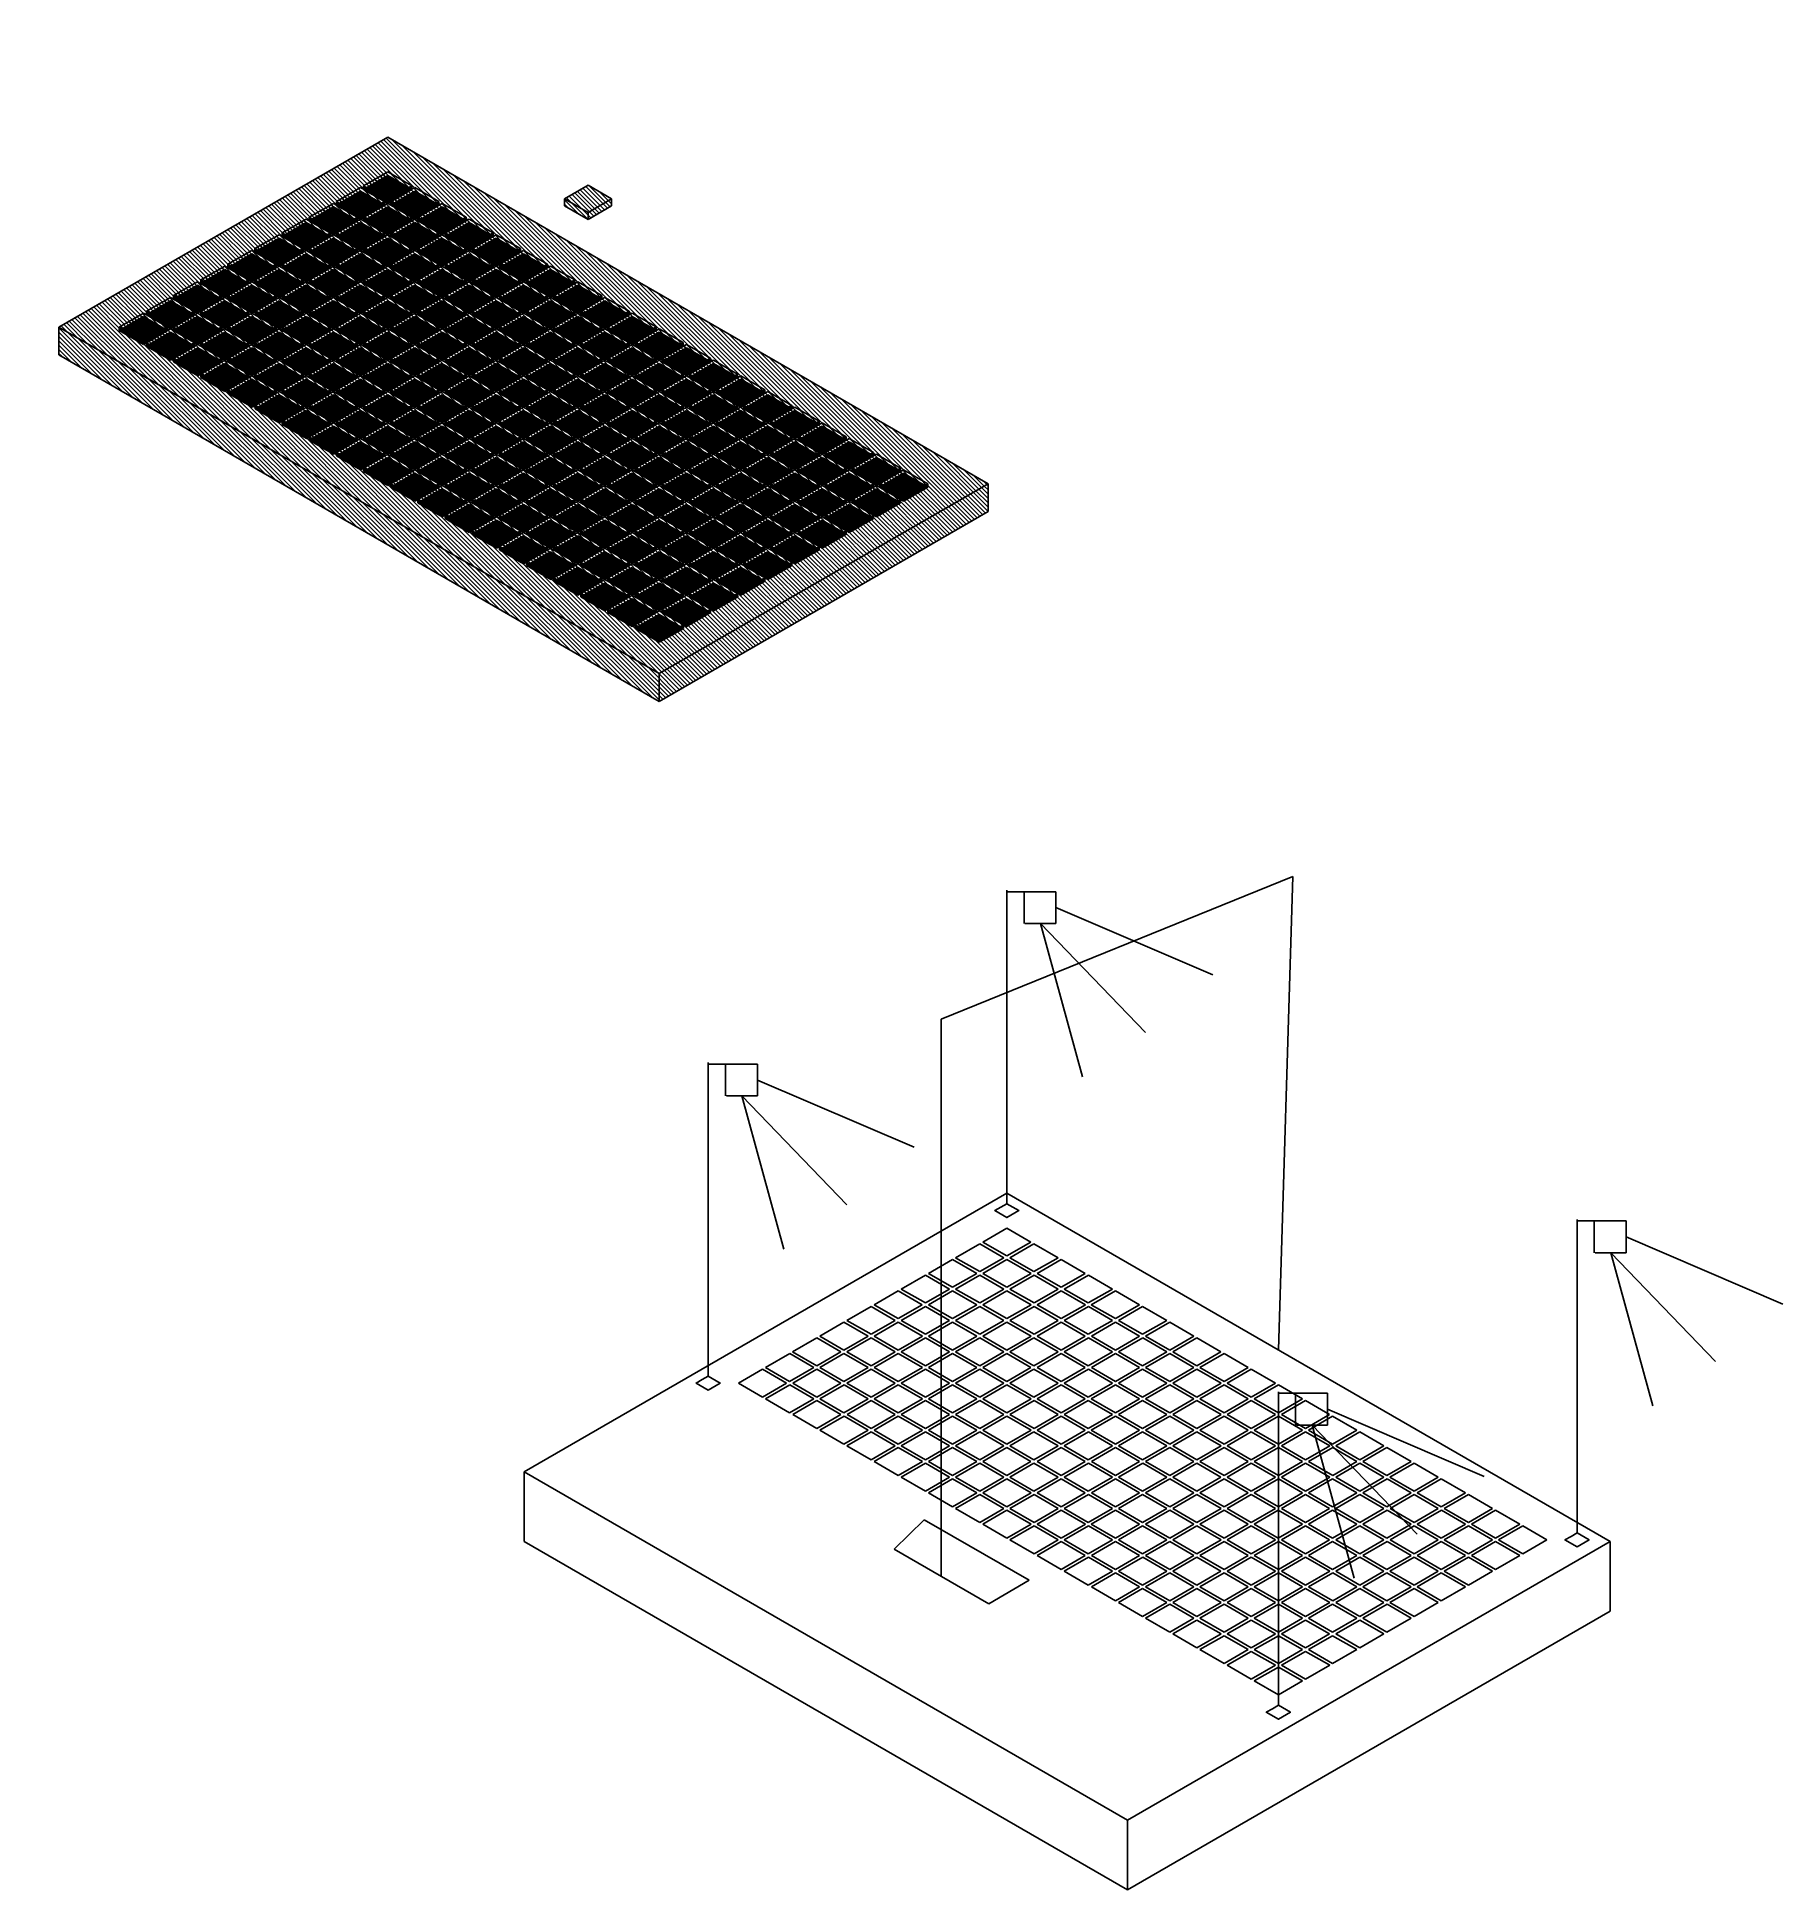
# Model space of a CAD drawing. Header units: inches. Extents: x 35 to 286, y -152 to 113.
import ezdxf

# ---------------------------------------------------------------- set-up
doc = ezdxf.new("R2010")
doc.units = ezdxf.units.IN
doc.header["$MEASUREMENT"] = 0

# ---------------------------------------------------------------- blocks, each defined once
blk = doc.blocks.new('*U4')
for p, q in [((-2, 3.46), (2, 3.46)), ((0, 0), (-2, 3.46)), ((2, 3.46), (4, 0)), ((4, 0), (0, 0))]:
    blk.add_line(p, q)
blk = doc.blocks.new('*U5')
at = {"color": 0, "linetype": 'ByBlock', "lineweight": -2, "transparency": 16777216, "rotation": 30}
for p in [(174.47, -61.46), (166.68, -65.96), (170.58, -63.71), (162.78, -68.21), (158.88, -70.46), (154.99, -72.71), (151.09, -74.96), (143.3, -79.46), (147.19, -77.21), (139.4, -81.71)]:
    blk.add_blockref('*U4', p, dxfattribs=at)
blk = doc.blocks.new('*U2')
at = {"rotation": 29.99999999999999}
blk.add_blockref('*U5', (-157.58, 1.06), dxfattribs=at)
blk = doc.blocks.new('*U3')
at = {"color": 0, "linetype": 'ByBlock', "lineweight": -2, "transparency": 16777216, "rotation": 329.9999999999999}
for p in [(135.93, -79.71), (139.83, -81.96), (143.73, -84.21), (147.63, -86.46), (151.52, -88.71), (155.42, -90.96), (159.32, -93.21), (163.21, -95.46), (167.11, -97.71), (171.01, -99.96), (174.91, -102.21), (178.8, -104.46), (182.7, -106.71), (186.6, -108.96), (190.49, -111.21), (194.39, -113.46), (198.29, -115.71), (202.19, -117.96), (206.08, -120.21), (209.98, -122.46)]:
    blk.add_blockref('*U2', p, dxfattribs=at)
blk = doc.blocks.new('*U29')
h = blk.add_hatch()
h.set_pattern_fill('ANSI31', color=256, angle=-30)
h.set_pattern_definition([(15, (-81.19277, -38.70546), (-0.03235238, 0.12074073), [])])
h.paths.add_polyline_path([(2, -3.46), (1.75, -3.9), (5.75, -3.9), (6, -3.46)])
h.paths.add_polyline_path([(1.5, -3.46), (1.75, -3.9), (2, -3.46), (0, 0), (-0.25, -0.43)])
h = blk.add_hatch()
h.set_pattern_fill('ANSI31', color=256, scale=3.5, angle=60)
h.set_pattern_definition([(105, (-76.69277, -38.70546), (-0.4225925, -0.1132333), [])])
h.paths.add_polyline_path([(4.25, -0.43), (4, 0), (0, 0), (0.25, -0.43), (3.75, -0.43), (5.5, -3.46), (6, -3.46)])
h = blk.add_hatch()
h.set_pattern_fill('ANSI31', color=256, angle=-30)
h.set_pattern_definition([(15, (-76.69277, -38.70546), (-0.03235238, 0.12074073), [])])
h.paths.add_polyline_path([(0.25, -0.43), (2, -3.46), (5.5, -3.46), (3.75, -0.43)])
for p, q in [((-0.25, -0.43), (0, 0)), ((0, 0), (2, -3.46)), ((0, 0), (4, 0)), ((4, 0), (6, -3.46)), ((1.75, -3.9), (-0.25, -0.43)), ((-0.25, -0.43), (3.75, -0.43)), ((3.75, -0.43), (5.75, -3.9)), ((2, -3.46), (1.75, -3.9)), ((1.75, -3.9), (5.75, -3.9)), ((6, -3.46), (2, -3.46)), ((5.75, -3.9), (6, -3.46))]:
    blk.add_line(p, q)
blk = doc.blocks.new('*U31')
at = {"color": 0, "linetype": 'ByBlock', "lineweight": -2, "transparency": 16777216, "rotation": 29.99999999999998}
for p in [(82.14, 92.12), (74.34, 87.62), (78.24, 89.87), (70.45, 85.37), (66.55, 83.12), (62.65, 80.87), (58.76, 78.62), (54.86, 76.37), (47.07, 71.87), (50.96, 74.12)]:
    blk.add_blockref('*U29', p, dxfattribs=at)
blk = doc.blocks.new('*U9')
at = {"rotation": 30}
blk.add_blockref('*U31', (-27.08, -124.31), dxfattribs=at)
blk = doc.blocks.new('*U10')
at = {"color": 0, "linetype": 'ByBlock', "lineweight": -2, "transparency": 16777216, "rotation": 330.0000000000001}
for p in [(85.6, 94.12), (89.5, 91.87), (93.4, 89.62), (97.29, 87.37), (101.19, 85.12), (105.09, 82.87), (108.99, 80.62), (112.88, 78.37), (116.78, 76.12), (120.68, 73.87), (124.57, 71.62), (128.47, 69.37), (132.37, 67.12), (136.27, 64.87), (140.16, 62.62), (144.06, 60.37), (147.96, 58.12), (151.85, 55.87), (155.75, 53.62), (159.65, 51.37)]:
    blk.add_blockref('*U9', p, dxfattribs=at)

msp = doc.modelspace()

# ---------------------------------------------------------------- hatches: boundary and pattern name
h = msp.add_hatch()
h.set_pattern_fill('ANSI31', color=256, scale=3.5, angle=90)
h.paths.add_polyline_path([(38.4, 71.87), (124.57, 22.12), (171.77, 49.37), (85.6, 99.12)])
h.paths.add_polyline_path([(47.07, 71.87), (50.53, 73.87), (50.96, 73.62), (50.96, 74.12), (54.43, 76.12), (54.86, 75.87), (54.86, 76.37), (58.32, 78.37), (58.76, 78.12), (58.76, 78.62), (62.22, 80.62), (62.65, 80.37), (62.65, 80.87), (66.12, 82.87), (66.55, 82.62), (66.55, 83.12), (70.01, 85.12), (70.45, 84.87), (70.45, 85.37), (73.91, 87.37), (74.34, 87.12), (74.34, 87.62), (77.81, 89.62), (78.24, 89.37), (78.24, 89.87), (81.71, 91.87), (82.14, 91.62), (82.14, 92.12), (85.6, 94.12), (89.07, 92.12), (89.07, 91.62), (89.5, 91.87), (92.96, 89.87), (92.96, 89.37), (93.4, 89.62), (96.86, 87.62), (96.86, 87.12), (97.29, 87.37), (100.76, 85.37), (100.76, 84.87), (101.19, 85.12), (104.66, 83.12), (104.66, 82.62), (105.09, 82.87), (108.55, 80.87), (108.55, 80.37), (108.99, 80.62), (112.45, 78.62), (112.45, 78.12), (112.88, 78.37), (116.35, 76.37), (116.35, 75.87), (116.78, 76.12), (120.24, 74.12), (120.24, 73.62), (120.68, 73.87), (124.14, 71.87), (124.14, 71.37), (124.57, 71.62), (128.04, 69.62), (128.04, 69.12), (128.47, 69.37), (131.94, 67.37), (131.94, 66.87), (132.37, 67.12), (135.83, 65.12), (135.83, 64.62), (136.27, 64.87), (139.73, 62.87), (139.73, 62.37), (140.16, 62.62), (143.63, 60.62), (143.63, 60.12), (144.06, 60.37), (147.52, 58.37), (147.52, 57.87), (147.96, 58.12), (151.42, 56.12), (151.42, 55.62), (151.85, 55.87), (155.32, 53.87), (155.32, 53.37), (155.75, 53.62), (159.22, 51.62), (159.22, 51.12), (159.65, 51.37), (163.11, 49.37), (163.11, 48.87), (159.65, 46.87), (159.22, 47.12), (159.22, 46.62), (155.75, 44.62), (155.32, 44.87), (155.32, 44.37), (151.85, 42.37), (151.42, 42.62), (151.42, 42.12), (147.96, 40.12), (147.52, 40.37), (147.52, 39.87), (144.06, 37.87), (143.63, 38.12), (143.63, 37.62), (140.16, 35.62), (139.73, 35.87), (139.73, 35.37), (136.27, 33.37), (135.83, 33.62), (135.83, 33.12), (132.37, 31.12), (131.94, 31.37), (131.94, 30.87), (128.47, 28.87), (128.04, 29.12), (128.04, 28.62), (124.57, 26.62), (121.11, 28.62), (121.11, 29.12), (120.68, 28.87), (117.21, 30.87), (117.21, 31.37), (116.78, 31.12), (113.32, 33.12), (113.32, 33.62), (112.88, 33.37), (109.42, 35.37), (109.42, 35.87), (108.99, 35.62), (105.52, 37.62), (105.52, 38.12), (105.09, 37.87), (101.62, 39.87), (101.62, 40.37), (101.19, 40.12), (97.73, 42.12), (97.73, 42.62), (97.29, 42.37), (93.83, 44.37), (93.83, 44.87), (93.4, 44.62), (89.93, 46.62), (89.93, 47.12), (89.5, 46.87), (86.04, 48.87), (86.04, 49.37), (85.6, 49.12), (82.14, 51.12), (82.14, 51.62), (81.71, 51.37), (78.24, 53.37), (78.24, 53.87), (77.81, 53.62), (74.34, 55.62), (74.34, 56.12), (73.91, 55.87), (70.45, 57.87), (70.45, 58.37), (70.01, 58.12), (66.55, 60.12), (66.55, 60.62), (66.12, 60.37), (62.65, 62.37), (62.65, 62.87), (62.22, 62.62), (58.76, 64.62), (58.76, 65.12), (58.32, 64.87), (54.86, 66.87), (54.86, 67.37), (54.43, 67.12), (50.96, 69.12), (50.96, 69.62), (50.53, 69.37), (47.07, 71.37)], flags=16)
h.paths.add_polyline_path([(47.5, 71.62), (50.53, 73.37), (53.56, 71.62), (53.99, 71.87), (50.96, 73.62), (54.43, 75.62), (57.46, 73.87), (57.89, 74.12), (54.86, 75.87), (58.32, 77.87), (61.35, 76.12), (61.79, 76.37), (58.76, 78.12), (62.22, 80.12), (65.25, 78.37), (65.68, 78.62), (62.65, 80.37), (66.12, 82.37), (69.15, 80.62), (69.58, 80.87), (66.55, 82.62), (70.01, 84.62), (73.05, 82.87), (73.48, 83.12), (70.45, 84.87), (73.91, 86.87), (76.94, 85.12), (77.38, 85.37), (74.34, 87.12), (77.81, 89.12), (80.84, 87.37), (81.27, 87.62), (78.24, 89.37), (81.71, 91.37), (84.74, 89.62), (85.17, 89.87), (82.14, 91.62), (85.6, 93.62), (89.07, 91.62), (86.04, 89.87), (86.47, 89.62), (89.5, 91.37), (92.96, 89.37), (89.93, 87.62), (90.37, 87.37), (93.4, 89.12), (96.86, 87.12), (93.83, 85.37), (94.26, 85.12), (97.29, 86.87), (100.76, 84.87), (97.73, 83.12), (98.16, 82.87), (101.19, 84.62), (104.66, 82.62), (101.62, 80.87), (102.06, 80.62), (105.09, 82.37), (108.55, 80.37), (105.52, 78.62), (105.95, 78.37), (108.99, 80.12), (112.45, 78.12), (109.42, 76.37), (109.85, 76.12), (112.88, 77.87), (116.35, 75.87), (113.32, 74.12), (113.75, 73.87), (116.78, 75.62), (120.24, 73.62), (117.21, 71.87), (117.65, 71.62), (120.68, 73.37), (124.14, 71.37), (121.11, 69.62), (121.54, 69.37), (124.57, 71.12), (128.04, 69.12), (125.01, 67.37), (125.44, 67.12), (128.47, 68.87), (131.94, 66.87), (128.9, 65.12), (129.34, 64.87), (132.37, 66.62), (135.83, 64.62), (132.8, 62.87), (133.23, 62.62), (136.27, 64.37), (139.73, 62.37), (136.7, 60.62), (137.13, 60.37), (140.16, 62.12), (143.63, 60.12), (140.6, 58.37), (141.03, 58.12), (144.06, 59.87), (147.52, 57.87), (144.49, 56.12), (144.93, 55.87), (147.96, 57.62), (151.42, 55.62), (148.39, 53.87), (148.82, 53.62), (151.85, 55.37), (155.32, 53.37), (152.29, 51.62), (152.72, 51.37), (155.75, 53.12), (159.22, 51.12), (156.18, 49.37), (156.62, 49.12), (159.65, 50.87), (162.68, 49.12), (159.65, 47.37), (156.62, 49.12), (156.18, 48.87), (159.22, 47.12), (155.75, 45.12), (152.72, 46.87), (152.29, 46.62), (155.32, 44.87), (151.85, 42.87), (148.82, 44.62), (148.39, 44.37), (151.42, 42.62), (147.96, 40.62), (144.93, 42.37), (144.49, 42.12), (147.52, 40.37), (144.06, 38.37), (141.03, 40.12), (140.6, 39.87), (143.63, 38.12), (140.16, 36.12), (137.13, 37.87), (136.7, 37.62), (139.73, 35.87), (136.27, 33.87), (133.23, 35.62), (132.8, 35.37), (135.83, 33.62), (132.37, 31.62), (129.34, 33.37), (128.9, 33.12), (131.94, 31.37), (128.47, 29.37), (125.44, 31.12), (125.01, 30.87), (128.04, 29.12), (124.57, 27.12), (121.11, 29.12), (124.14, 30.87), (123.71, 31.12), (120.68, 29.37), (117.21, 31.37), (120.24, 33.12), (119.81, 33.37), (116.78, 31.62), (113.32, 33.62), (116.35, 35.37), (115.91, 35.62), (112.88, 33.87), (109.42, 35.87), (112.45, 37.62), (112.02, 37.87), (108.99, 36.12), (105.52, 38.12), (108.55, 39.87), (108.12, 40.12), (105.09, 38.37), (101.62, 40.37), (104.66, 42.12), (104.22, 42.37), (101.19, 40.62), (97.73, 42.62), (100.76, 44.37), (100.33, 44.62), (97.29, 42.87), (93.83, 44.87), (96.86, 46.62), (96.43, 46.87), (93.4, 45.12), (89.93, 47.12), (92.96, 48.87), (92.53, 49.12), (89.5, 47.37), (86.04, 49.37), (89.07, 51.12), (88.63, 51.37), (85.6, 49.62), (82.14, 51.62), (85.17, 53.37), (84.74, 53.62), (81.71, 51.87), (78.24, 53.87), (81.27, 55.62), (80.84, 55.87), (77.81, 54.12), (74.34, 56.12), (77.38, 57.87), (76.94, 58.12), (73.91, 56.37), (70.45, 58.37), (73.48, 60.12), (73.05, 60.37), (70.01, 58.62), (66.55, 60.62), (69.58, 62.37), (69.15, 62.62), (66.12, 60.87), (62.65, 62.87), (65.68, 64.62), (65.25, 64.87), (62.22, 63.12), (58.76, 65.12), (61.79, 66.87), (61.35, 67.12), (58.32, 65.37), (54.86, 67.37), (57.89, 69.12), (57.46, 69.37), (54.43, 67.62), (50.96, 69.62), (53.99, 71.37), (53.56, 71.62), (50.53, 69.87)], flags=0)
h.paths.add_polyline_path([(54.43, 71.62), (57.89, 73.62), (58.32, 73.87), (61.79, 75.87), (62.22, 76.12), (65.68, 78.12), (66.12, 78.37), (69.58, 80.37), (70.01, 80.62), (73.48, 82.62), (73.91, 82.87), (77.38, 84.87), (77.81, 85.12), (81.27, 87.12), (81.71, 87.37), (85.17, 89.37), (85.6, 89.62), (89.07, 87.62), (89.5, 87.37), (92.96, 85.37), (93.4, 85.12), (96.86, 83.12), (97.29, 82.87), (100.76, 80.87), (101.19, 80.62), (104.66, 78.62), (105.09, 78.37), (108.55, 76.37), (108.99, 76.12), (112.45, 74.12), (112.88, 73.87), (116.35, 71.87), (116.78, 71.62), (120.24, 69.62), (120.68, 69.37), (124.14, 67.37), (124.57, 67.12), (128.04, 65.12), (128.47, 64.87), (131.94, 62.87), (132.37, 62.62), (135.83, 60.62), (136.27, 60.37), (139.73, 58.37), (140.16, 58.12), (143.63, 56.12), (144.06, 55.87), (147.52, 53.87), (147.96, 53.62), (151.42, 51.62), (151.85, 51.37), (155.32, 49.37), (155.75, 49.12), (152.29, 47.12), (151.85, 46.87), (148.39, 44.87), (147.96, 44.62), (144.49, 42.62), (144.06, 42.37), (140.6, 40.37), (140.16, 40.12), (136.7, 38.12), (136.27, 37.87), (132.8, 35.87), (132.37, 35.62), (128.9, 33.62), (128.47, 33.37), (125.01, 31.37), (124.57, 31.12), (121.11, 33.12), (120.68, 33.37), (117.21, 35.37), (116.78, 35.62), (113.32, 37.62), (112.88, 37.87), (109.42, 39.87), (108.99, 40.12), (105.52, 42.12), (105.09, 42.37), (101.62, 44.37), (101.19, 44.62), (97.73, 46.62), (97.29, 46.87), (93.83, 48.87), (93.4, 49.12), (89.93, 51.12), (89.5, 51.37), (86.04, 53.37), (85.6, 53.62), (82.14, 55.62), (81.71, 55.87), (78.24, 57.87), (77.81, 58.12), (74.34, 60.12), (73.91, 60.37), (70.45, 62.37), (70.01, 62.62), (66.55, 64.62), (66.12, 64.87), (62.65, 66.87), (62.22, 67.12), (58.76, 69.12), (58.32, 69.37), (54.86, 71.37)], flags=0)
h.paths.add_polyline_path([(54.86, 71.87), (55.29, 71.62), (58.32, 73.37), (61.35, 71.62), (61.79, 71.87), (58.76, 73.62), (58.76, 74.12), (59.19, 73.87), (62.22, 75.62), (65.25, 73.87), (65.68, 74.12), (62.65, 75.87), (62.65, 76.37), (63.09, 76.12), (66.12, 77.87), (69.15, 76.12), (69.58, 76.37), (66.55, 78.12), (66.55, 78.62), (66.98, 78.37), (70.01, 80.12), (73.05, 78.37), (73.48, 78.62), (70.45, 80.37), (70.45, 80.87), (70.88, 80.62), (73.91, 82.37), (76.94, 80.62), (77.38, 80.87), (74.34, 82.62), (74.34, 83.12), (74.78, 82.87), (77.81, 84.62), (80.84, 82.87), (81.27, 83.12), (78.24, 84.87), (78.24, 85.37), (78.68, 85.12), (81.71, 86.87), (84.74, 85.12), (85.17, 85.37), (82.14, 87.12), (82.14, 87.62), (82.57, 87.37), (85.6, 89.12), (88.63, 87.37), (89.07, 87.62), (89.07, 87.12), (86.04, 85.37), (86.47, 85.12), (89.5, 86.87), (92.53, 85.12), (92.96, 85.37), (92.96, 84.87), (89.93, 83.12), (90.37, 82.87), (93.4, 84.62), (96.43, 82.87), (96.86, 83.12), (96.86, 82.62), (93.83, 80.87), (94.26, 80.62), (97.29, 82.37), (100.33, 80.62), (100.76, 80.87), (100.76, 80.37), (97.73, 78.62), (98.16, 78.37), (101.19, 80.12), (104.22, 78.37), (104.66, 78.62), (104.66, 78.12), (101.62, 76.37), (102.06, 76.12), (105.09, 77.87), (108.12, 76.12), (108.55, 76.37), (108.55, 75.87), (105.52, 74.12), (105.95, 73.87), (108.99, 75.62), (112.02, 73.87), (112.45, 74.12), (112.45, 73.62), (109.42, 71.87), (109.85, 71.62), (112.88, 73.37), (115.91, 71.62), (116.35, 71.87), (116.35, 71.37), (113.32, 69.62), (113.75, 69.37), (116.78, 71.12), (119.81, 69.37), (120.24, 69.62), (120.24, 69.12), (117.21, 67.37), (117.65, 67.12), (120.68, 68.87), (123.71, 67.12), (124.14, 67.37), (124.14, 66.87), (121.11, 65.12), (121.54, 64.87), (124.57, 66.62), (127.61, 64.87), (128.04, 65.12), (128.04, 64.62), (125.01, 62.87), (125.44, 62.62), (128.47, 64.37), (131.5, 62.62), (131.94, 62.87), (131.94, 62.37), (128.9, 60.62), (129.34, 60.37), (132.37, 62.12), (135.4, 60.37), (135.83, 60.62), (135.83, 60.12), (132.8, 58.37), (133.23, 58.12), (136.27, 59.87), (139.3, 58.12), (139.73, 58.37), (139.73, 57.87), (136.7, 56.12), (137.13, 55.87), (140.16, 57.62), (143.19, 55.87), (143.63, 56.12), (143.63, 55.62), (140.6, 53.87), (141.03, 53.62), (144.06, 55.37), (147.09, 53.62), (147.52, 53.87), (147.52, 53.37), (144.49, 51.62), (144.93, 51.37), (147.96, 53.12), (150.99, 51.37), (151.42, 51.62), (151.42, 51.12), (148.39, 49.37), (148.82, 49.12), (151.85, 50.87), (154.89, 49.12), (155.32, 49.37), (155.32, 48.87), (154.89, 49.12), (151.85, 47.37), (151.85, 46.87), (151.42, 47.12), (151.42, 46.62), (150.99, 46.87), (147.96, 45.12), (147.96, 44.62), (147.52, 44.87), (147.52, 44.37), (147.09, 44.62), (144.06, 42.87), (144.06, 42.37), (143.63, 42.62), (143.63, 42.12), (143.19, 42.37), (140.16, 40.62), (140.16, 40.12), (139.73, 40.37), (139.73, 39.87), (139.3, 40.12), (136.27, 38.37), (136.27, 37.87), (135.83, 38.12), (135.83, 37.62), (135.4, 37.87), (132.37, 36.12), (132.37, 35.62), (131.94, 35.87), (131.94, 35.37), (131.5, 35.62), (128.47, 33.87), (128.47, 33.37), (128.04, 33.62), (128.04, 33.12), (127.61, 33.37), (124.57, 31.62), (121.54, 33.37), (121.11, 33.12), (121.11, 33.62), (120.68, 33.37), (120.68, 33.87), (117.65, 35.62), (117.21, 35.37), (117.21, 35.87), (116.78, 35.62), (116.78, 36.12), (113.75, 37.87), (113.32, 37.62), (113.32, 38.12), (112.88, 37.87), (112.88, 38.37), (109.85, 40.12), (109.42, 39.87), (109.42, 40.37), (108.99, 40.12), (108.99, 40.62), (105.95, 42.37), (105.52, 42.12), (105.52, 42.62), (105.09, 42.37), (105.09, 42.87), (102.06, 44.62), (101.62, 44.37), (101.62, 44.87), (101.19, 44.62), (101.19, 45.12), (98.16, 46.87), (97.73, 46.62), (97.73, 47.12), (97.29, 46.87), (97.29, 47.37), (94.26, 49.12), (93.83, 48.87), (93.83, 49.37), (93.4, 49.12), (93.4, 49.62), (90.37, 51.37), (89.93, 51.12), (89.93, 51.62), (89.5, 51.37), (89.5, 51.87), (86.47, 53.62), (86.04, 53.37), (86.04, 53.87), (85.6, 53.62), (85.6, 54.12), (82.57, 55.87), (82.14, 55.62), (82.14, 56.12), (81.71, 55.87), (81.71, 56.37), (78.68, 58.12), (78.24, 57.87), (78.24, 58.37), (77.81, 58.12), (77.81, 58.62), (74.78, 60.37), (74.34, 60.12), (74.34, 60.62), (73.91, 60.37), (73.91, 60.87), (70.88, 62.62), (70.45, 62.37), (70.45, 62.87), (70.01, 62.62), (70.01, 63.12), (66.98, 64.87), (66.55, 64.62), (66.55, 65.12), (66.12, 64.87), (66.12, 65.37), (63.09, 67.12), (62.65, 66.87), (62.65, 67.37), (62.22, 67.12), (62.22, 67.62), (59.19, 69.37), (58.76, 69.12), (58.76, 69.62), (58.32, 69.37), (58.32, 69.87), (55.29, 71.62), (54.86, 71.37)], flags=0)
h.paths.add_polyline_path([(62.22, 71.62), (65.68, 73.62), (65.68, 74.12), (66.12, 73.87), (69.58, 75.87), (69.58, 76.37), (70.01, 76.12), (73.48, 78.12), (73.48, 78.62), (73.91, 78.37), (77.38, 80.37), (77.38, 80.87), (77.81, 80.62), (81.27, 82.62), (81.27, 83.12), (81.71, 82.87), (85.17, 84.87), (85.17, 85.37), (85.6, 85.12), (89.07, 83.12), (89.5, 82.87), (92.96, 80.87), (93.4, 80.62), (96.86, 78.62), (97.29, 78.37), (100.76, 76.37), (101.19, 76.12), (104.66, 74.12), (105.09, 73.87), (108.55, 71.87), (108.99, 71.62), (112.45, 69.62), (112.88, 69.37), (116.35, 67.37), (116.78, 67.12), (120.24, 65.12), (120.68, 64.87), (124.14, 62.87), (124.57, 62.62), (128.04, 60.62), (128.47, 60.37), (131.94, 58.37), (132.37, 58.12), (135.83, 56.12), (136.27, 55.87), (139.73, 53.87), (140.16, 53.62), (143.63, 51.62), (144.06, 51.37), (147.52, 49.37), (147.96, 49.12), (144.49, 47.12), (144.93, 46.87), (144.49, 46.62), (144.06, 46.87), (140.6, 44.87), (141.03, 44.62), (140.6, 44.37), (140.16, 44.62), (136.7, 42.62), (137.13, 42.37), (136.7, 42.12), (136.27, 42.37), (132.8, 40.37), (133.23, 40.12), (132.8, 39.87), (132.37, 40.12), (128.9, 38.12), (129.34, 37.87), (128.9, 37.62), (128.47, 37.87), (125.01, 35.87), (125.44, 35.62), (125.01, 35.37), (124.57, 35.62), (124.14, 35.37), (123.71, 35.62), (124.14, 35.87), (121.11, 37.62), (120.68, 37.87), (120.24, 37.62), (119.81, 37.87), (120.24, 38.12), (117.21, 39.87), (116.78, 40.12), (116.35, 39.87), (115.91, 40.12), (116.35, 40.37), (113.32, 42.12), (112.88, 42.37), (112.45, 42.12), (112.02, 42.37), (112.45, 42.62), (109.42, 44.37), (108.99, 44.62), (108.55, 44.37), (108.12, 44.62), (108.55, 44.87), (105.52, 46.62), (105.09, 46.87), (104.66, 46.62), (104.22, 46.87), (104.66, 47.12), (101.62, 48.87), (101.19, 49.12), (100.76, 48.87), (100.33, 49.12), (100.76, 49.37), (97.73, 51.12), (97.29, 51.37), (96.86, 51.12), (96.43, 51.37), (96.86, 51.62), (93.83, 53.37), (93.4, 53.62), (92.96, 53.37), (92.53, 53.62), (92.96, 53.87), (89.93, 55.62), (89.5, 55.87), (89.07, 55.62), (88.63, 55.87), (89.07, 56.12), (86.04, 57.87), (85.6, 58.12), (85.17, 57.87), (84.74, 58.12), (85.17, 58.37), (82.14, 60.12), (81.71, 60.37), (81.27, 60.12), (80.84, 60.37), (81.27, 60.62), (78.24, 62.37), (77.81, 62.62), (77.38, 62.37), (76.94, 62.62), (77.38, 62.87), (74.34, 64.62), (73.91, 64.87), (73.48, 64.62), (73.05, 64.87), (73.48, 65.12), (70.45, 66.87), (70.01, 67.12), (69.58, 66.87), (69.15, 67.12), (69.58, 67.37), (66.55, 69.12), (66.12, 69.37), (65.68, 69.12), (65.25, 69.37), (65.68, 69.62), (62.65, 71.37)], flags=0)
h.paths.add_polyline_path([(62.65, 71.87), (66.12, 73.87), (66.55, 73.62), (66.55, 74.12), (70.01, 76.12), (70.45, 75.87), (70.45, 76.37), (73.91, 78.37), (74.34, 78.12), (74.34, 78.62), (77.81, 80.62), (78.24, 80.37), (78.24, 80.87), (81.71, 82.87), (82.14, 82.62), (82.14, 83.12), (82.57, 82.87), (85.6, 84.62), (88.63, 82.87), (89.07, 83.12), (89.07, 82.62), (86.04, 80.87), (86.47, 80.62), (89.5, 82.37), (92.53, 80.62), (92.96, 80.87), (92.96, 80.37), (89.93, 78.62), (90.37, 78.37), (93.4, 80.12), (96.43, 78.37), (96.86, 78.62), (96.86, 78.12), (93.83, 76.37), (94.26, 76.12), (97.29, 77.87), (100.33, 76.12), (100.76, 76.37), (100.76, 75.87), (97.73, 74.12), (98.16, 73.87), (101.19, 75.62), (104.22, 73.87), (104.66, 74.12), (104.66, 73.62), (101.62, 71.87), (102.06, 71.62), (105.09, 73.37), (108.12, 71.62), (108.55, 71.87), (108.55, 71.37), (105.52, 69.62), (105.95, 69.37), (108.99, 71.12), (112.02, 69.37), (112.45, 69.62), (112.45, 69.12), (109.42, 67.37), (109.85, 67.12), (112.88, 68.87), (115.91, 67.12), (116.35, 67.37), (116.35, 66.87), (113.32, 65.12), (113.75, 64.87), (116.78, 66.62), (119.81, 64.87), (120.24, 65.12), (120.24, 64.62), (117.21, 62.87), (117.65, 62.62), (120.68, 64.37), (123.71, 62.62), (124.14, 62.87), (124.14, 62.37), (121.11, 60.62), (121.54, 60.37), (124.57, 62.12), (127.61, 60.37), (128.04, 60.62), (128.04, 60.12), (125.01, 58.37), (125.44, 58.12), (128.47, 59.87), (131.5, 58.12), (131.94, 58.37), (131.94, 57.87), (128.9, 56.12), (129.34, 55.87), (132.37, 57.62), (135.4, 55.87), (135.83, 56.12), (135.83, 55.62), (132.8, 53.87), (133.23, 53.62), (136.27, 55.37), (139.3, 53.62), (139.73, 53.87), (139.73, 53.37), (136.7, 51.62), (137.13, 51.37), (140.16, 53.12), (143.19, 51.37), (143.63, 51.62), (143.63, 51.12), (140.6, 49.37), (141.03, 49.12), (144.06, 50.87), (147.09, 49.12), (147.52, 49.37), (147.52, 48.87), (144.06, 46.87), (143.63, 47.12), (143.63, 46.62), (140.16, 44.62), (139.73, 44.87), (139.73, 44.37), (136.27, 42.37), (135.83, 42.62), (135.83, 42.12), (132.37, 40.12), (131.94, 40.37), (131.94, 39.87), (128.47, 37.87), (128.04, 38.12), (128.04, 37.62), (124.57, 35.62), (124.57, 36.12), (121.54, 37.87), (121.11, 37.62), (121.11, 38.12), (120.68, 37.87), (120.68, 38.37), (117.65, 40.12), (117.21, 39.87), (117.21, 40.37), (116.78, 40.12), (116.78, 40.62), (113.75, 42.37), (113.32, 42.12), (113.32, 42.62), (112.88, 42.37), (112.88, 42.87), (109.85, 44.62), (109.42, 44.37), (109.42, 44.87), (108.99, 44.62), (108.99, 45.12), (105.95, 46.87), (105.52, 46.62), (105.52, 47.12), (105.09, 46.87), (105.09, 47.37), (102.06, 49.12), (101.62, 48.87), (101.62, 49.37), (101.19, 49.12), (101.19, 49.62), (98.16, 51.37), (97.73, 51.12), (97.73, 51.62), (97.29, 51.37), (97.29, 51.87), (94.26, 53.62), (93.83, 53.37), (93.83, 53.87), (93.4, 53.62), (93.4, 54.12), (90.37, 55.87), (89.93, 55.62), (89.93, 56.12), (89.5, 55.87), (89.5, 56.37), (86.47, 58.12), (86.04, 57.87), (86.04, 58.37), (85.6, 58.12), (85.6, 58.62), (82.57, 60.37), (82.14, 60.12), (82.14, 60.62), (81.71, 60.37), (81.71, 60.87), (78.68, 62.62), (78.24, 62.37), (78.24, 62.87), (77.81, 62.62), (77.81, 63.12), (74.78, 64.87), (74.34, 64.62), (74.34, 65.12), (73.91, 64.87), (73.91, 65.37), (70.88, 67.12), (70.45, 66.87), (70.45, 67.37), (70.01, 67.12), (70.01, 67.62), (66.98, 69.37), (66.55, 69.12), (66.55, 69.62), (66.12, 69.37), (66.12, 69.87), (63.09, 71.62), (62.65, 71.37)], flags=0)
h.paths.add_polyline_path([(69.15, 71.62), (69.58, 71.87), (66.55, 73.62), (70.01, 75.62), (73.05, 73.87), (73.48, 74.12), (70.45, 75.87), (73.91, 77.87), (76.94, 76.12), (77.38, 76.37), (74.34, 78.12), (77.81, 80.12), (80.84, 78.37), (81.27, 78.62), (78.24, 80.37), (81.71, 82.37), (84.74, 80.62), (85.17, 80.87), (85.6, 80.62), (89.07, 78.62), (89.5, 78.37), (92.96, 76.37), (93.4, 76.12), (96.86, 74.12), (97.29, 73.87), (100.76, 71.87), (101.19, 71.62), (104.66, 69.62), (105.09, 69.37), (108.55, 67.37), (108.99, 67.12), (112.45, 65.12), (112.88, 64.87), (116.35, 62.87), (116.78, 62.62), (120.24, 60.62), (120.68, 60.37), (124.14, 58.37), (124.57, 58.12), (128.04, 56.12), (128.47, 55.87), (131.94, 53.87), (132.37, 53.62), (135.83, 51.62), (136.27, 51.37), (139.73, 49.37), (140.16, 49.12), (143.63, 47.12), (140.16, 45.12), (137.13, 46.87), (136.7, 46.62), (139.73, 44.87), (136.27, 42.87), (133.23, 44.62), (132.8, 44.37), (135.83, 42.62), (132.37, 40.62), (129.34, 42.37), (128.9, 42.12), (131.94, 40.37), (128.47, 38.37), (125.44, 40.12), (125.01, 39.87), (124.57, 40.12), (124.14, 39.87), (123.71, 40.12), (124.14, 40.37), (120.68, 42.37), (120.24, 42.12), (119.81, 42.37), (120.24, 42.62), (116.78, 44.62), (116.35, 44.37), (115.91, 44.62), (116.35, 44.87), (112.88, 46.87), (112.45, 46.62), (112.02, 46.87), (112.45, 47.12), (108.99, 49.12), (108.55, 48.87), (108.12, 49.12), (108.55, 49.37), (105.09, 51.37), (104.66, 51.12), (104.22, 51.37), (104.66, 51.62), (101.19, 53.62), (100.76, 53.37), (100.33, 53.62), (100.76, 53.87), (97.29, 55.87), (96.86, 55.62), (96.43, 55.87), (96.86, 56.12), (93.4, 58.12), (92.96, 57.87), (92.53, 58.12), (92.96, 58.37), (89.5, 60.37), (89.07, 60.12), (88.63, 60.37), (89.07, 60.62), (85.6, 62.62), (85.17, 62.37), (84.74, 62.62), (85.17, 62.87), (81.71, 64.87), (81.27, 64.62), (80.84, 64.87), (81.27, 65.12), (77.81, 67.12), (77.38, 66.87), (76.94, 67.12), (77.38, 67.37), (73.91, 69.37), (73.48, 69.12), (73.05, 69.37), (73.48, 69.62), (70.01, 71.62), (69.58, 71.37)], flags=0)
h.paths.add_polyline_path([(73.48, 73.62), (73.91, 73.87), (77.38, 75.87), (77.81, 76.12), (81.27, 78.12), (81.71, 78.37), (82.14, 78.62), (82.57, 78.37), (85.6, 80.12), (88.63, 78.37), (89.07, 78.62), (89.07, 78.12), (86.04, 76.37), (86.47, 76.12), (89.5, 77.87), (92.53, 76.12), (92.96, 76.37), (92.96, 75.87), (89.93, 74.12), (90.37, 73.87), (93.4, 75.62), (96.43, 73.87), (96.86, 74.12), (96.86, 73.62), (93.83, 71.87), (94.26, 71.62), (97.29, 73.37), (100.33, 71.62), (100.76, 71.87), (100.76, 71.37), (97.73, 69.62), (98.16, 69.37), (101.19, 71.12), (104.22, 69.37), (104.66, 69.62), (104.66, 69.12), (101.62, 67.37), (102.06, 67.12), (105.09, 68.87), (108.12, 67.12), (108.55, 67.37), (108.55, 66.87), (105.52, 65.12), (105.95, 64.87), (108.99, 66.62), (112.02, 64.87), (112.45, 65.12), (112.45, 64.62), (109.42, 62.87), (109.85, 62.62), (112.88, 64.37), (115.91, 62.62), (116.35, 62.87), (116.35, 62.37), (113.32, 60.62), (113.75, 60.37), (116.78, 62.12), (119.81, 60.37), (120.24, 60.62), (120.24, 60.12), (117.21, 58.37), (117.65, 58.12), (120.68, 59.87), (123.71, 58.12), (124.14, 58.37), (124.14, 57.87), (121.11, 56.12), (121.54, 55.87), (124.57, 57.62), (127.61, 55.87), (128.04, 56.12), (128.04, 55.62), (125.01, 53.87), (125.44, 53.62), (128.47, 55.37), (131.5, 53.62), (131.94, 53.87), (131.94, 53.37), (128.9, 51.62), (129.34, 51.37), (132.37, 53.12), (135.4, 51.37), (135.83, 51.62), (135.83, 51.12), (132.8, 49.37), (133.23, 49.12), (136.27, 50.87), (139.3, 49.12), (139.73, 49.37), (139.73, 48.87), (136.27, 46.87), (132.8, 44.87), (132.37, 44.62), (128.9, 42.62), (128.47, 42.37), (125.01, 40.37), (124.57, 40.12), (121.11, 42.12), (121.11, 42.62), (120.68, 42.37), (117.21, 44.37), (117.21, 44.87), (116.78, 44.62), (113.32, 46.62), (113.32, 47.12), (112.88, 46.87), (109.42, 48.87), (109.42, 49.37), (108.99, 49.12), (105.52, 51.12), (105.52, 51.62), (105.09, 51.37), (101.62, 53.37), (101.62, 53.87), (101.19, 53.62), (97.73, 55.62), (97.73, 56.12), (97.29, 55.87), (93.83, 57.87), (93.83, 58.37), (93.4, 58.12), (89.93, 60.12), (89.93, 60.62), (89.5, 60.37), (86.04, 62.37), (86.04, 62.87), (85.6, 62.62), (82.14, 64.62), (82.14, 65.12), (81.71, 64.87), (78.24, 66.87), (78.24, 67.37), (77.81, 67.12), (74.34, 69.12), (74.34, 69.62), (73.91, 69.37), (70.45, 71.37), (70.45, 71.87)], flags=0)
h.paths.add_polyline_path([(70.88, 71.62), (73.91, 73.37), (76.94, 71.62), (77.38, 71.87), (74.34, 73.62), (74.34, 74.12), (74.78, 73.87), (77.81, 75.62), (80.84, 73.87), (81.27, 74.12), (78.24, 75.87), (78.24, 76.37), (78.68, 76.12), (81.71, 77.87), (84.74, 76.12), (85.17, 76.37), (85.6, 76.12), (89.07, 74.12), (89.5, 73.87), (92.96, 71.87), (93.4, 71.62), (96.86, 69.62), (97.29, 69.37), (100.76, 67.37), (101.19, 67.12), (104.66, 65.12), (105.09, 64.87), (108.55, 62.87), (108.99, 62.62), (112.45, 60.62), (112.88, 60.37), (116.35, 58.37), (116.78, 58.12), (120.24, 56.12), (120.68, 55.87), (124.14, 53.87), (124.57, 53.62), (128.04, 51.62), (128.47, 51.37), (131.94, 49.37), (132.37, 49.12), (135.83, 47.12), (135.83, 46.62), (135.4, 46.87), (132.37, 45.12), (132.37, 44.62), (131.94, 44.87), (131.94, 44.37), (131.5, 44.62), (128.47, 42.87), (128.47, 42.37), (128.04, 42.62), (128.04, 42.12), (127.61, 42.37), (124.57, 40.62), (121.11, 42.62), (124.14, 44.37), (123.71, 44.62), (120.68, 42.87), (117.21, 44.87), (120.24, 46.62), (119.81, 46.87), (116.78, 45.12), (113.32, 47.12), (116.35, 48.87), (115.91, 49.12), (112.88, 47.37), (109.42, 49.37), (112.45, 51.12), (112.02, 51.37), (108.99, 49.62), (105.52, 51.62), (108.55, 53.37), (108.12, 53.62), (105.09, 51.87), (101.62, 53.87), (104.66, 55.62), (104.22, 55.87), (101.19, 54.12), (97.73, 56.12), (100.76, 57.87), (100.33, 58.12), (97.29, 56.37), (93.83, 58.37), (96.86, 60.12), (96.43, 60.37), (93.4, 58.62), (89.93, 60.62), (92.96, 62.37), (92.53, 62.62), (89.5, 60.87), (86.04, 62.87), (89.07, 64.62), (88.63, 64.87), (85.6, 63.12), (82.14, 65.12), (85.17, 66.87), (84.74, 67.12), (81.71, 65.37), (78.24, 67.37), (81.27, 69.12), (80.84, 69.37), (77.81, 67.62), (74.34, 69.62), (77.38, 71.37), (76.94, 71.62), (73.91, 69.87)], flags=0)
h.paths.add_polyline_path([(77.81, 71.62), (81.27, 73.62), (81.27, 74.12), (81.71, 73.87), (82.14, 74.12), (82.57, 73.87), (85.6, 75.62), (88.63, 73.87), (89.07, 74.12), (89.07, 73.62), (86.04, 71.87), (86.47, 71.62), (89.5, 73.37), (92.53, 71.62), (92.96, 71.87), (92.96, 71.37), (89.93, 69.62), (90.37, 69.37), (93.4, 71.12), (96.43, 69.37), (96.86, 69.62), (96.86, 69.12), (93.83, 67.37), (94.26, 67.12), (97.29, 68.87), (100.33, 67.12), (100.76, 67.37), (100.76, 66.87), (97.73, 65.12), (98.16, 64.87), (101.19, 66.62), (104.22, 64.87), (104.66, 65.12), (104.66, 64.62), (101.62, 62.87), (102.06, 62.62), (105.09, 64.37), (108.12, 62.62), (108.55, 62.87), (108.55, 62.37), (105.52, 60.62), (105.95, 60.37), (108.99, 62.12), (112.02, 60.37), (112.45, 60.62), (112.45, 60.12), (109.42, 58.37), (109.85, 58.12), (112.88, 59.87), (115.91, 58.12), (116.35, 58.37), (116.35, 57.87), (113.32, 56.12), (113.75, 55.87), (116.78, 57.62), (119.81, 55.87), (120.24, 56.12), (120.24, 55.62), (117.21, 53.87), (117.65, 53.62), (120.68, 55.37), (123.71, 53.62), (124.14, 53.87), (124.14, 53.37), (121.11, 51.62), (121.54, 51.37), (124.57, 53.12), (127.61, 51.37), (128.04, 51.62), (128.04, 51.12), (125.01, 49.37), (125.44, 49.12), (128.47, 50.87), (131.5, 49.12), (131.94, 49.37), (131.94, 48.87), (128.9, 47.12), (129.34, 46.87), (128.9, 46.62), (128.47, 46.87), (125.01, 44.87), (125.44, 44.62), (125.01, 44.37), (124.57, 44.62), (121.11, 46.62), (120.68, 46.87), (117.21, 48.87), (116.78, 49.12), (113.32, 51.12), (112.88, 51.37), (109.42, 53.37), (108.99, 53.62), (105.52, 55.62), (105.09, 55.87), (101.62, 57.87), (101.19, 58.12), (97.73, 60.12), (97.29, 60.37), (93.83, 62.37), (93.4, 62.62), (89.93, 64.62), (89.5, 64.87), (86.04, 66.87), (85.6, 67.12), (82.14, 69.12), (81.71, 69.37), (78.24, 71.37)], flags=0)
h = msp.add_hatch()
h.set_pattern_fill('ANSI31', color=256, scale=3.5, angle=90)
h.paths.add_polyline_path([(38.4, 71.87), (38.4, 67.87), (124.57, 18.12), (124.57, 22.12)])
h.paths.add_polyline_path([(171.77, 45.37), (171.77, 49.37), (124.57, 22.12), (124.57, 18.12)])
h.paths.add_polyline_path([(114.35, 92.21), (110.97, 90.26), (114.35, 88.31), (117.73, 90.26)])
h.paths.add_polyline_path([(110.97, 90.26), (110.97, 89.26), (114.35, 87.31), (114.35, 88.31)])
h.paths.add_polyline_path([(117.73, 89.26), (117.73, 90.26), (114.35, 88.31), (114.35, 87.31)])

# ---------------------------------------------------------------- linework, layer by layer
for p, q in [((85.6, 99.12), (38.4, 71.87)), ((171.77, 49.37), (85.6, 99.12)), ((114.35, 92.21), (110.97, 90.26)), ((117.73, 90.26), (114.35, 92.21)), ((110.97, 90.26), (114.35, 88.31)), ((110.97, 90.26), (110.97, 89.26)), ((110.97, 89.26), (114.35, 87.31)), ((114.35, 88.31), (117.73, 90.26)), ((114.35, 87.31), (117.73, 89.26)), ((114.35, 87.31), (114.35, 88.31)), ((117.73, 89.26), (117.73, 90.26)), ((124.57, 22.12), (38.4, 71.87)), ((38.4, 71.87), (38.4, 67.87)), ((124.57, 18.12), (38.4, 67.87)), ((171.77, 49.37), (124.57, 22.12)), ((171.77, 49.37), (171.77, 45.37)), ((171.77, 45.37), (124.57, 18.12)), ((124.57, 22.12), (124.57, 18.12)), ((215.5, -7.01), (165.06, -27.46)), ((213.44, -74.96), (215.5, -7.01)), ((174.47, -53.96), (174.47, -8.96)), ((176.95, -9.18), (174.47, -9.18)), ((181.52, -9.18), (176.95, -9.18)), ((176.95, -9.18), (176.95, -13.75)), ((176.95, -13.75), (176.95, -9.18)), ((181.52, -13.75), (181.52, -9.18)), ((181.52, -11.47), (204.03, -21.12)), ((177.07, -13.75), (181.52, -13.75)), ((179.3, -13.75), (185.34, -35.73)), ((179.3, -13.75), (194.36, -29.38)), ((165.06, -107.46), (165.06, -27.46)), ((131.6, -78.71), (131.6, -33.71)), ((134.08, -33.93), (131.6, -33.93)), ((138.66, -33.93), (134.08, -33.93)), ((134.08, -33.93), (134.08, -38.5)), ((134.08, -38.5), (134.08, -33.93)), ((138.66, -38.5), (138.66, -33.93)), ((138.66, -36.22), (161.16, -45.87)), ((134.21, -38.5), (138.66, -38.5)), ((136.43, -38.5), (142.47, -60.48)), ((136.43, -38.5), (151.5, -54.13)), ((174.47, -52.46), (105.19, -92.46)), ((174.47, -52.46), (261.08, -102.46)), ((256.31, -101.21), (256.31, -56.21)), ((258.79, -56.43), (256.31, -56.43)), ((263.36, -56.43), (258.79, -56.43)), ((258.79, -56.43), (258.79, -61)), ((258.79, -61), (258.79, -56.43)), ((263.36, -61), (263.36, -56.43)), ((258.91, -61), (263.36, -61)), ((261.14, -61), (267.18, -82.98)), ((261.14, -61), (276.2, -76.63)), ((263.36, -58.72), (285.87, -68.37)), ((213.44, -125.96), (213.44, -80.96)), ((215.92, -81.18), (213.44, -81.18)), ((220.49, -81.18), (215.92, -81.18)), ((215.92, -81.18), (215.92, -85.75)), ((215.92, -85.75), (215.92, -81.18)), ((220.49, -85.75), (220.49, -81.18)), ((220.49, -83.47), (243, -93.12)), ((216.04, -85.75), (220.49, -85.75)), ((218.27, -85.75), (224.31, -107.73)), ((218.27, -85.75), (233.34, -101.38)), ((105.19, -92.46), (191.79, -142.46)), ((105.19, -92.46), (105.19, -102.46)), ((158.27, -103.54), (162.61, -99.32)), ((162.61, -99.32), (177.68, -108.02)), ((105.19, -102.46), (191.79, -152.46)), ((171.86, -111.38), (158.27, -103.54)), ((261.08, -102.46), (191.79, -142.46)), ((261.08, -102.46), (261.08, -112.46)), ((177.68, -108.02), (171.86, -111.38)), ((191.79, -152.46), (261.08, -112.46)), ((191.79, -142.46), (191.79, -152.46))]:
    msp.add_line(p, q)
for points in [[(174.47, -53.96), (176.2, -54.96), (174.47, -55.96), (172.74, -54.96), (173.61, -54.46)], [(131.6, -78.71), (133.34, -79.71), (131.6, -80.71), (129.87, -79.71), (130.74, -79.21)], [(256.31, -101.21), (258.04, -102.21), (256.31, -103.21), (254.58, -102.21), (255.45, -101.71)], [(213.44, -125.96), (215.18, -126.96), (213.44, -127.96), (211.71, -126.96), (212.58, -126.46)]]:
    msp.add_lwpolyline(points, close=True)

# ---------------------------------------------------------------- block references
for name in ['*U10', '*U3']:
    msp.add_blockref(name, (0, 0))

doc.saveas('drawing.dxf')
